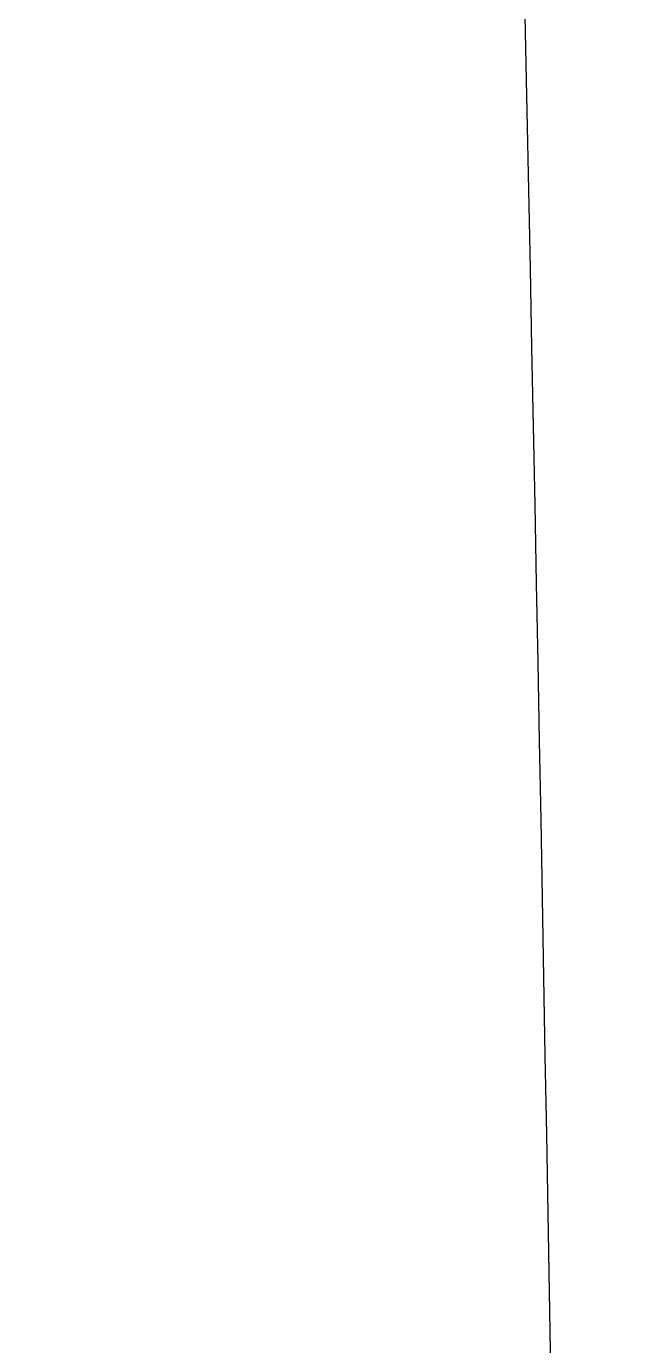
# Model space of a CAD drawing. Extents: x -1907 to 937, y -179 to 966.
# Drawn here: x 360.68 to 379.75, y 83.6 to 125.78 of the extents above; entities that cross this region are included whole.
import ezdxf
from ezdxf.lldxf.tags import DXFTag

# ---------------------------------------------------------------- set-up
doc = ezdxf.new("R2010")
doc.units = 0
doc.layers.get('0').update_dxf_attribs({"lineweight": 13})
doc.layers.add('C-PROP-LINE-OTLN', color=7, linetype='_Grundgrenze_', lineweight=25, true_color=0x800000)
tags = doc.linetypes.add('_Grundgrenze_', pattern=[0.45, 0.2, -0.05, 0.05, -0.05, 0.05, -0.05]).pattern_tags.tags
tags[14:15] = [DXFTag(74, 4), DXFTag(75, 0), DXFTag(340, '0'), DXFTag(46, 1.0), DXFTag(50, 0.0), DXFTag(44, 0.0), DXFTag(45, 0.0)]
tags[12:13] = [DXFTag(74, 4), DXFTag(75, 0), DXFTag(340, '0'), DXFTag(46, 1.0), DXFTag(50, 0.0), DXFTag(44, 0.0), DXFTag(45, 0.0)]
tags[10:11] = [DXFTag(74, 4), DXFTag(75, 0), DXFTag(340, '0'), DXFTag(46, 1.0), DXFTag(50, 0.0), DXFTag(44, 0.0), DXFTag(45, 0.0)]
tags[8:9] = [DXFTag(74, 4), DXFTag(75, 0), DXFTag(340, '0'), DXFTag(46, 1.0), DXFTag(50, 0.0), DXFTag(44, 0.0), DXFTag(45, 0.0)]
tags[6:7] = [DXFTag(74, 4), DXFTag(75, 0), DXFTag(340, '0'), DXFTag(46, 1.0), DXFTag(50, 0.0), DXFTag(44, 0.0), DXFTag(45, 0.0)]
tags[4:5] = [DXFTag(74, 4), DXFTag(75, 0), DXFTag(340, '0'), DXFTag(46, 1.0), DXFTag(50, 0.0), DXFTag(44, 0.0), DXFTag(45, 0.0)]

# ---------------------------------------------------------------- blocks, each defined once
blk = doc.blocks.new('Referenz-A0UJ2810XE', base_point=(-1920.131, -159.413))
at = {"layer": 'C-PROP-LINE-OTLN', "color": 0, "linetype": '_Grundgrenze_', "lineweight": -2, "ltscale": 0.25}
blk.add_ellipse((-9416.338, -80.121), major_axis=(9795.019, -48.515), ratio=1, start_param=0, end_param=0.065786, dxfattribs=at)

msp = doc.modelspace()

# ---------------------------------------------------------------- block references
at = {"color": 9, "lineweight": 25, "ltscale": 0.25, "true_color": 0xc0c0c0}
msp.add_blockref('Referenz-A0UJ2810XE', (-1920.131, -159.413), dxfattribs=at)

doc.saveas('drawing.dxf')
